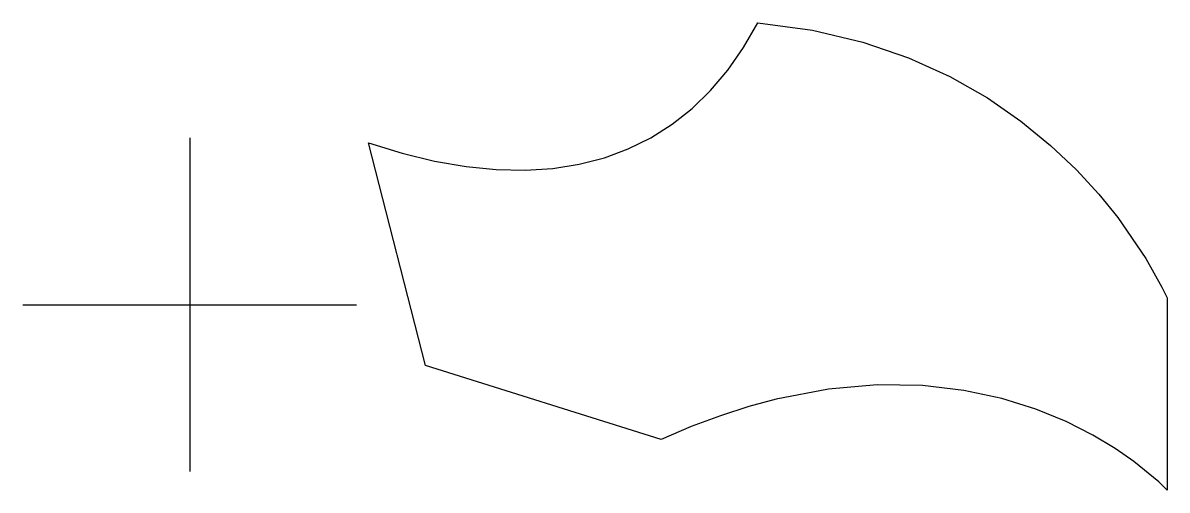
# Model space of a CAD drawing. Extents: x 100.1 to 134, y 143 to 156.9.
import ezdxf

# ---------------------------------------------------------------- set-up
doc = ezdxf.new("R2010")
doc.units = 0
doc.layers.add('spoke', color=7, linetype='CONTINUOUS')

msp = doc.modelspace()

# ---------------------------------------------------------------- linework, layer by layer
at = {"layer": 'spoke', "color": 7}
for points in [[(110.3, 153.300039), (111.301153, 152.993786), (112.267391, 152.760321), (113.198233, 152.599153), (114.093199, 152.509793), (114.951812, 152.491749), (115.77359, 152.544533), (116.558055, 152.667654), (117.304726, 152.860623), (118.013125, 153.122948), (118.682771, 153.454139), (119.313186, 153.853708), (119.90389, 154.321163), (120.454402, 154.856014), (120.964244, 155.457772), (121.432937, 156.125946), (121.86, 156.860047), (123.481141, 156.643776), (124.968498, 156.292289), (126.326099, 155.826167), (127.557972, 155.265994), (128.668145, 154.632352), (129.660647, 153.945825), (130.539507, 153.226994), (131.308752, 152.496443), (131.972411, 151.774755), (132.534512, 151.082511), (133.370155, 149.868693), (133.847908, 149.019649), (133.999997, 148.700043), (133.999997, 143.000029), (133.750219, 143.244864), (133.009597, 143.852856), (132.459304, 144.233733), (131.791201, 144.634236), (131.00692, 145.030644), (130.108097, 145.399235), (129.096365, 145.716289), (127.973357, 145.958084), (126.740706, 146.100899), (125.400047, 146.121014), (123.953013, 145.994706), (122.401238, 145.698255), (121.586583, 145.478814), (120.746355, 145.20794), (119.880758, 144.882671), (118.989997, 144.50004), (111.999999, 146.700047), (110.3, 153.300039)], [(104.999999, 153.450215), (104.999999, 143.549879)], [(100.050465, 148.500046), (109.94953, 148.500046)]]:
    msp.add_lwpolyline(points, dxfattribs=at)

doc.saveas('drawing.dxf')
